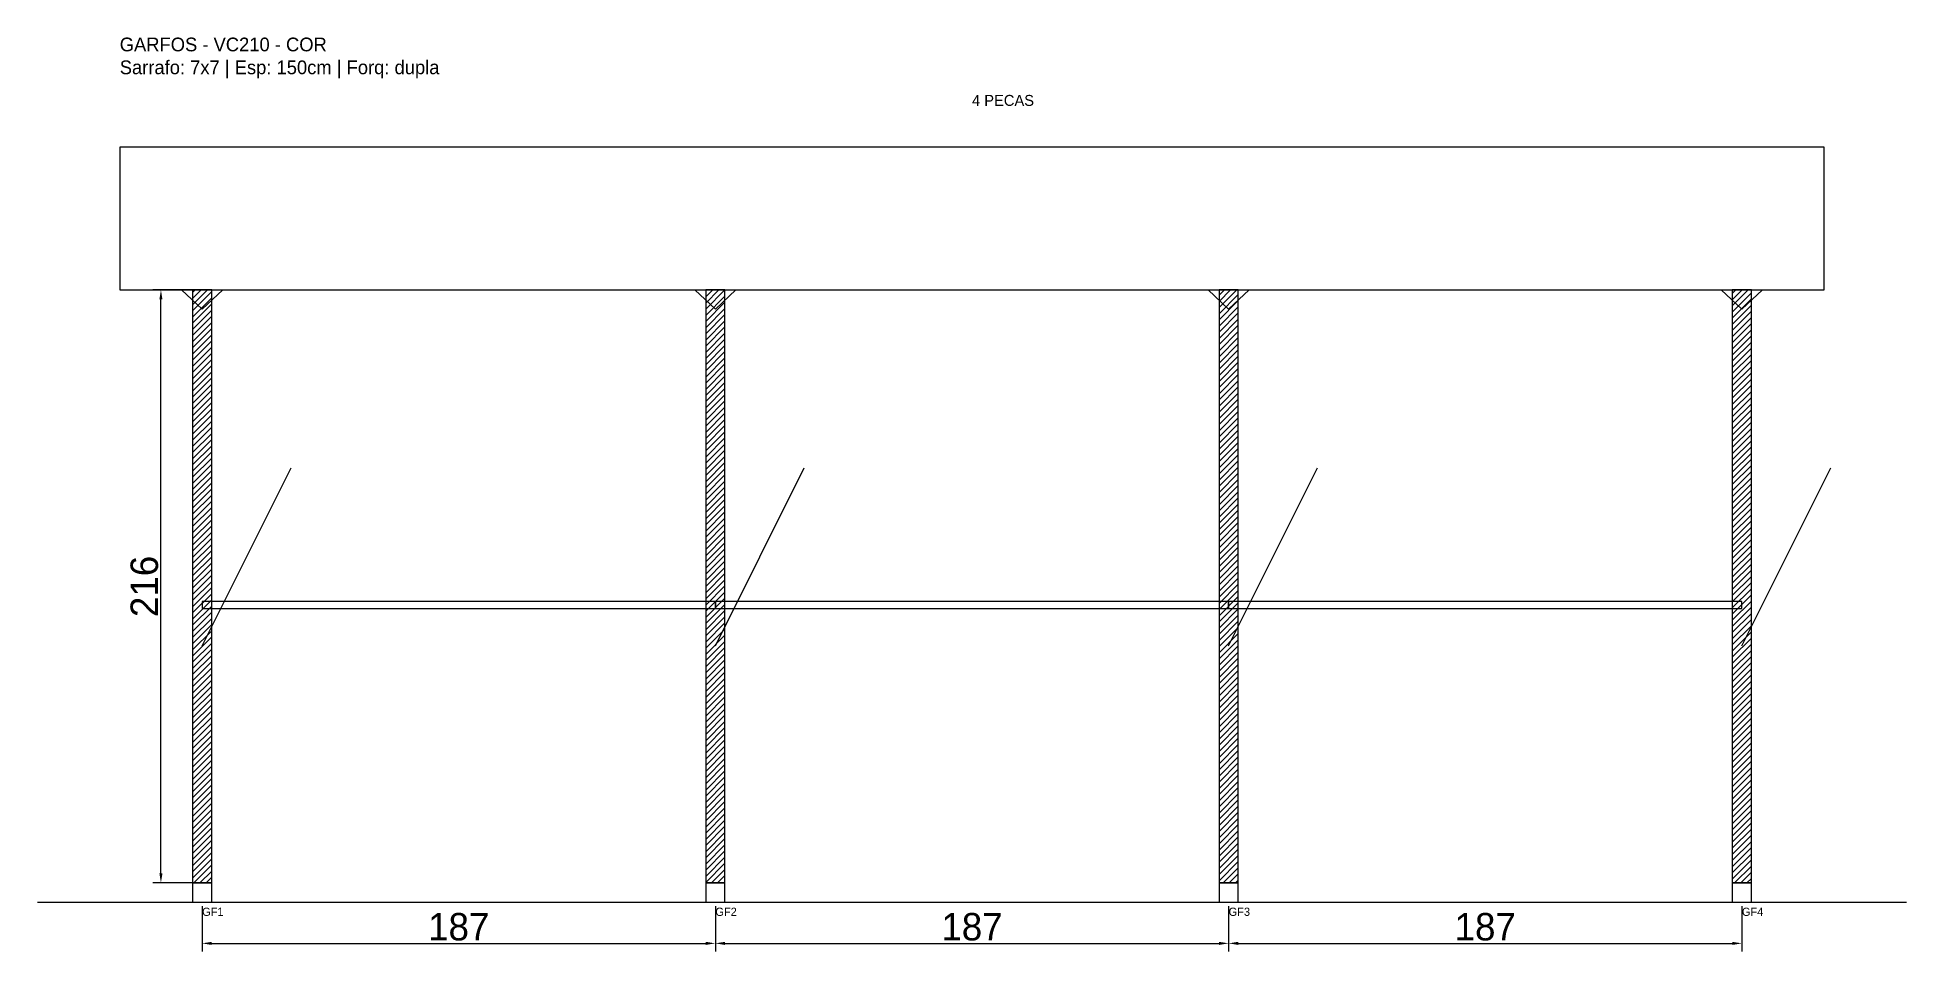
# Model space of a CAD drawing. Header units: metres. Extents: x -30 to 651, y -25 to 308.
import ezdxf

# ---------------------------------------------------------------- set-up
doc = ezdxf.new("R2010")
doc.units = ezdxf.units.M
for name, color, linetype in [('BARRA_ANCORAGEM', 1, 'Continuous'), ('COTA', 241, 'Continuous'), ('GARFOS OK', 3, 'Continuous'), ('NOME DA VIGA', 6, 'Continuous'), ('SARR_7x7', 40, 'Continuous'), ('TIRAS REESCORAMENTO', 252, 'Continuous'), ('VIGAS', 3, 'Continuous')]:
    doc.layers.add(name, color=color, linetype=linetype)
doc.dimstyles.new('EZ DXF', dxfattribs={"dimtxt": 10, "dimasz": 3.5, "dimexe": 3, "dimexo": 1.5, "dimgap": 1, "dimtad": 1, "dimdec": 1, "dimdsep": 46, "dimcen": 2.5, "dimazin": 3, "dimtfac": 1, "dimtmove": 0, "dimatfit": 3})

# ---------------------------------------------------------------- blocks, each defined once
blk = doc.blocks.new('_CLOSEDFILLED')
at = {"color": 0, "linetype": 'BYBLOCK'}
blk.add_solid([(-1, 0.16), (0, 0), (-1, -0.16)], dxfattribs=at)
blk = doc.blocks.new('*D2')
for p, q in [((30, -8.5), (30, -25)), ((216.95, -8.5), (216.95, -25)), ((33.5, -22), (213.45, -22))]:
    blk.add_line(p, q)
at = {"layer": 'Defpoints'}
for p in [(30, -7), (216.95, -7), (30, -22)]:
    blk.add_point(p, dxfattribs=at)
at = {"layer": 'COTA', "xscale": 3.5, "yscale": 3.5, "rotation": 180}
blk.add_blockref('_CLOSEDFILLED', (30, -22), dxfattribs=at)
at = {"layer": 'COTA', "xscale": 3.5, "yscale": 3.5}
blk.add_blockref('_CLOSEDFILLED', (216.95, -22), dxfattribs=at)
at = {"layer": 'COTA', "insert": (123.475, -16), "char_height": 10, "attachment_point": 5}
blk.add_mtext('187', dxfattribs=at)
blk = doc.blocks.new('*D3')
for p, q in [((216.95, -8.5), (216.95, -25)), ((403.9, -8.5), (403.9, -25)), ((220.45, -22), (400.4, -22))]:
    blk.add_line(p, q)
at = {"layer": 'Defpoints'}
for p in [(216.95, -7), (403.9, -7), (216.95, -22)]:
    blk.add_point(p, dxfattribs=at)
at = {"layer": 'COTA', "xscale": 3.5, "yscale": 3.5, "rotation": 180}
blk.add_blockref('_CLOSEDFILLED', (216.95, -22), dxfattribs=at)
at = {"layer": 'COTA', "xscale": 3.5, "yscale": 3.5}
blk.add_blockref('_CLOSEDFILLED', (403.9, -22), dxfattribs=at)
at = {"layer": 'COTA', "insert": (310.425, -16), "char_height": 10, "attachment_point": 5}
blk.add_mtext('187', dxfattribs=at)

msp = doc.modelspace()

# ---------------------------------------------------------------- hatches: boundary and pattern name
at = {"layer": 'COTA'}
h = msp.add_hatch(dxfattribs=at)
h.set_pattern_fill('ANSI31', scale=0.5)
h.paths.add_polyline_path([(26.5, 0), (33.5, 0), (33.5, 216), (26.5, 216)])
h = msp.add_hatch(dxfattribs=at)
h.set_pattern_fill('ANSI31', scale=0.5)
h.paths.add_polyline_path([(213.45, 0), (220.45, 0), (220.45, 216), (213.45, 216)])
h = msp.add_hatch(dxfattribs=at)
h.set_pattern_fill('ANSI31', scale=0.5)
h.paths.add_polyline_path([(400.4, 0), (407.4, 0), (407.4, 216), (400.4, 216)])
h = msp.add_hatch(dxfattribs=at)
h.set_pattern_fill('ANSI31', scale=0.5)
h.paths.add_polyline_path([(587.35, 0), (594.35, 0), (594.35, 216), (587.35, 216)])

# ---------------------------------------------------------------- linework, layer by layer
at = {"layer": 'BARRA_ANCORAGEM'}
for p, q in [((30, 86.4), (62.4, 151.2)), ((216.95, 86.4), (249.35, 151.2)), ((403.9, 86.4), (436.3, 151.2)), ((590.85, 86.4), (623.25, 151.2))]:
    msp.add_line(p, q, dxfattribs=at)
at = {"layer": 'GARFOS OK'}
for p, q in [((30, 209), (22.5, 216)), ((22.5, 216), (37.5, 216)), ((30, 209), (37.5, 216)), ((216.95, 209), (209.45, 216)), ((209.45, 216), (224.45, 216)), ((216.95, 209), (224.45, 216)), ((403.9, 209), (396.4, 216)), ((396.4, 216), (411.4, 216)), ((403.9, 209), (411.4, 216)), ((590.85, 209), (583.35, 216)), ((583.35, 216), (598.35, 216)), ((590.85, 209), (598.35, 216))]:
    msp.add_line(p, q, dxfattribs=at)
at = {"layer": 'GARFOS OK', "linetype": 'CONTINUOUS'}
msp.add_line((-30, -7), (650.85, -7), dxfattribs=at)
at = {"layer": 'GARFOS OK'}
for points in [[(26.5, 0), (33.5, 0), (33.5, 216), (26.5, 216), (26.5, 0)], [(213.45, 0), (220.45, 0), (220.45, 216), (213.45, 216), (213.45, 0)], [(400.4, 0), (407.4, 0), (407.4, 216), (400.4, 216), (400.4, 0)], [(587.35, 0), (594.35, 0), (594.35, 216), (587.35, 216), (587.35, 0)]]:
    msp.add_lwpolyline(points, dxfattribs=at)
at = {"layer": 'SARR_7x7'}
for points in [[(26.5, -7), (33.5, -7), (33.5, 0), (26.5, 0), (26.5, -7)], [(213.45, -7), (220.45, -7), (220.45, 0), (213.45, 0), (213.45, -7)], [(400.4, -7), (407.4, -7), (407.4, 0), (400.4, 0), (400.4, -7)], [(587.35, -7), (594.35, -7), (594.35, 0), (587.35, 0), (587.35, -7)]]:
    msp.add_lwpolyline(points, dxfattribs=at)
at = {"layer": 'TIRAS REESCORAMENTO'}
for points in [[(30, 100), (216.95, 100), (216.95, 102.5), (30, 102.5), (30, 100)], [(216.95, 100), (403.9, 100), (403.9, 102.5), (216.95, 102.5), (216.95, 100)], [(403.9, 100), (590.85, 100), (590.85, 102.5), (403.9, 102.5), (403.9, 100)]]:
    msp.add_lwpolyline(points, dxfattribs=at)
at = {"layer": 'VIGAS'}
msp.add_lwpolyline([(0, 216), (620.85, 216), (620.85, 268), (0, 268), (0, 216)], dxfattribs=at)

# ---------------------------------------------------------------- texts
at = {"layer": 'NOME DA VIGA'}
for s, height, p in [('4 PECAS', 4, (310.43, 283)), ('GF1', 3, (30, -12)), ('GF2', 3, (216.95, -12)), ('GF3', 3, (403.9, -12)), ('GF4', 3, (590.85, -12))]:
    msp.add_text(s, height=height, dxfattribs=at).set_placement(p)
at = {"layer": 'NOME DA VIGA', "insert": (0, 293), "char_height": 5, "attachment_point": 7}
msp.add_mtext('GARFOS - VC210 - COR\\PSarrafo: 7x7 | Esp: 150cm | Forq: dupla', dxfattribs=at)

# ---------------------------------------------------------------- dimensions: what is measured, and where the dimension line sits
at = {"layer": 'COTA'}
msp.add_linear_dim(base=(15, 0), p1=(30, 0), p2=(30, 216), angle=90, dimstyle='EZ DXF', dxfattribs=at).render()
for base, p1, p2, picture, middle in [((30, -22), (30, -7), (216.95, -7), '*D2', (123.475, -16)), ((216.95, -22), (216.95, -7), (403.9, -7), '*D3', (310.425, -16))]:
    dim = msp.add_linear_dim(base=base, p1=p1, p2=p2, dimstyle='EZ DXF', dxfattribs=at)
    dim.commit()
    dim.dimension.update_dxf_attribs({"geometry": picture, "text_midpoint": middle})
msp.add_linear_dim(base=(403.9, -22), p1=(403.9, -7), p2=(590.85, -7), dimstyle='EZ DXF', dxfattribs=at).render()

doc.saveas('drawing.dxf')
